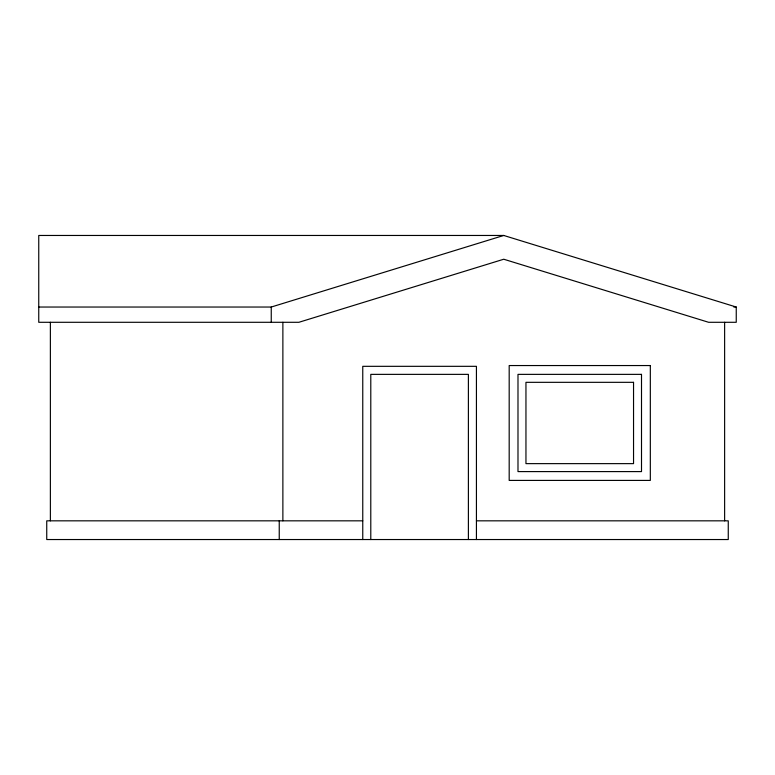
<?xml version="1.0" encoding="UTF-8"?>
<svg xmlns="http://www.w3.org/2000/svg" width="775" height="775" viewBox="0 0 775 775"><rect width="100%" height="100%" fill="white"/><g stroke="black" fill="none" stroke-linecap="round" stroke-linejoin="round"><path stroke-width="1.16" d="M38.75 307.036L271.25 307.036L503.75 235.464L736.25 307.036L736.25 322.293L708.621 322.293L503.75 259.228L298.879 322.293L38.75 322.293L38.75 235.464L503.75 235.464M733.828 307.036L736.25 307.036M362.758 520.829L46.742 520.829L46.742 539.536L728.258 539.536L728.258 520.829L476.431 520.829M724.625 322.293L724.625 520.829M476.431 539.536L476.431 366.323L362.758 366.323L362.758 539.536M468.391 539.536L468.391 374.364L370.789 374.364L370.789 539.536M282.875 322.293L282.875 520.829M279.242 520.829L279.242 539.536M271.25 307.036L271.25 322.293M50.375 322.293L50.375 520.829M650.322 365.548L509.185 365.548L509.185 480.413L650.322 480.413L650.322 365.548M641.506 374.364L517.991 374.364L517.991 471.597L641.506 471.597L641.506 374.364M633.543 382.327L525.954 382.327L525.954 463.634L633.543 463.634L633.543 382.327"/></g></svg>
